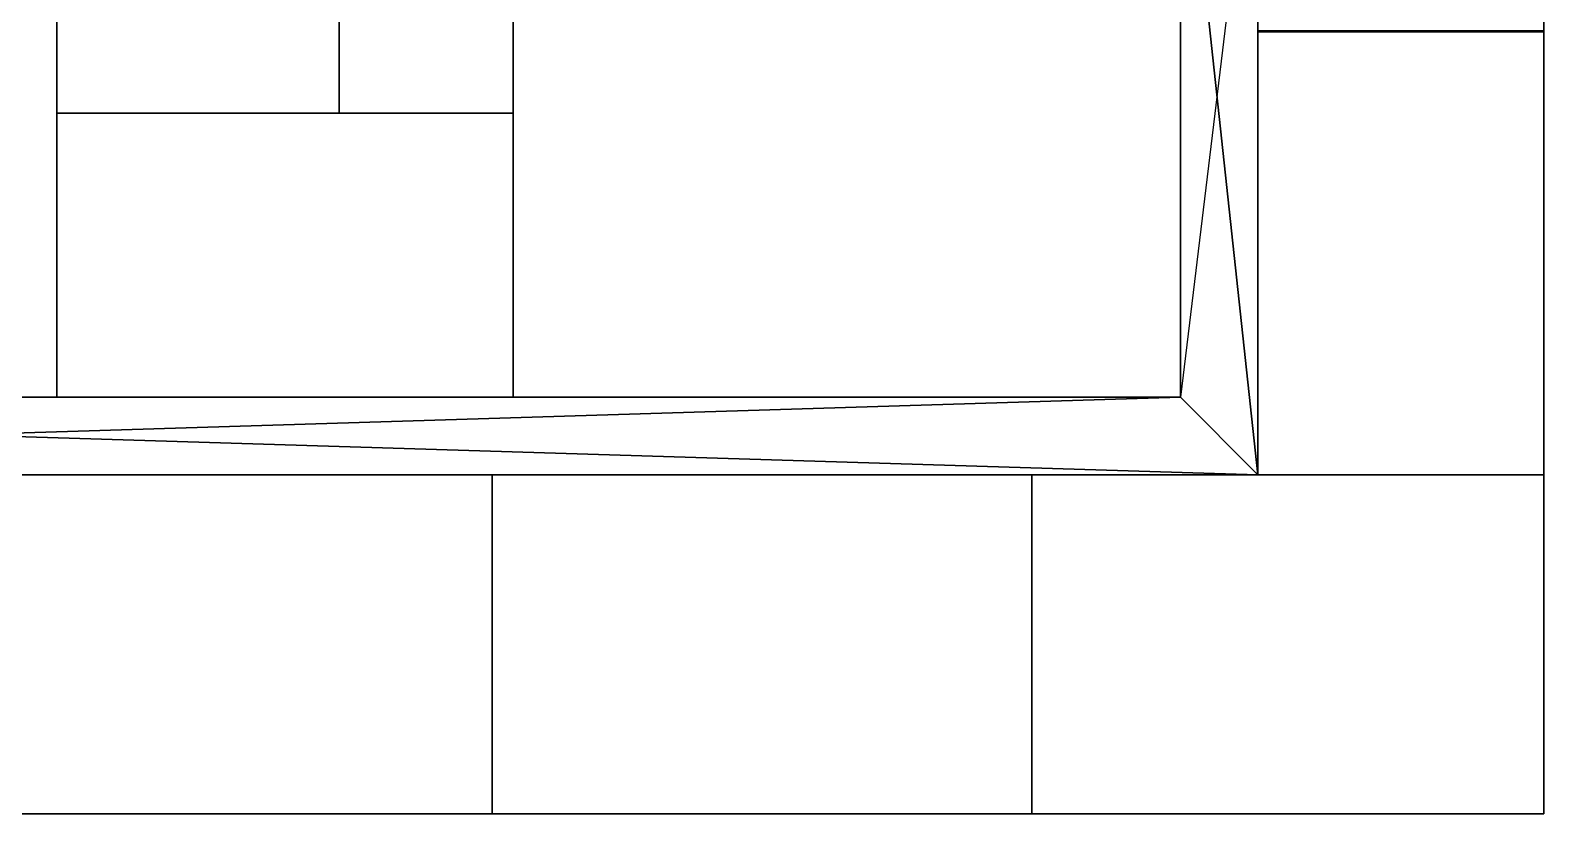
# Model space of a CAD drawing. Header units: metres. Extents: x -14 to 49.9, y -1.1 to 33.3.
# Drawn here: x 26.06 to 49.91, y 0 to 12.34 of the extents above; entities that cross this region are included whole.
import ezdxf

# ---------------------------------------------------------------- set-up
doc = ezdxf.new("R2010")
doc.units = ezdxf.units.M

msp = doc.modelspace()

# ---------------------------------------------------------------- linework, layer by layer
at = {"layer": 'ACTIVESTORAGE_BOT_2_ZN', "color": 43}
for points in [[(30.92926, 11.04106, 2.7432), (30.92926, 11.04106), (26.4795, 11.04106), (26.4795, 11.04106, 2.7432)], [(26.4795, 11.04106, 2.7432), (26.4795, 11.04106), (26.4795, 6.56114), (26.4795, 6.56114, 2.7432)], [(33.67246, 11.04106, 2.7432), (33.67246, 11.04106), (30.92926, 11.04106), (30.92926, 11.04106, 2.7432)], [(33.67246, 6.56114, 2.7432), (33.67246, 6.56114), (33.67246, 11.04106), (33.67246, 11.04106, 2.7432)], [(26.4795, 6.56114, 2.7432), (26.4795, 6.56114), (33.67246, 6.56114), (33.67246, 6.56114, 2.7432)]]:
    msp.add_3dface(points, dxfattribs=at)
at = {"layer": 'ACTIVESTORAGE_BOT_2_ZN', "color": 8}
msp.add_3dface([(33.67246, 11.04106), (33.67246, 6.56114), (26.4795, 6.56114), (26.4795, 11.04106)], dxfattribs=at)
at = {"layer": 'ACTIVESTORAGE_BOT_2_ZN', "color": 15}
msp.add_3dface([(26.4795, 11.04106, 2.7432), (26.4795, 6.56114, 2.7432), (33.67246, 6.56114, 2.7432), (33.67246, 11.04106, 2.7432)], dxfattribs=at)
at = {"layer": 'ACTIVESTORAGE_MID_2_ZN', "color": 43}
for points in [[(30.92926, 11.04106, 6.7056), (30.92926, 11.04106, 3.9624), (26.4795, 11.04106, 3.9624), (26.4795, 11.04106, 6.7056)], [(26.4795, 11.04106, 6.7056), (26.4795, 11.04106, 3.9624), (26.4795, 6.56114, 3.9624), (26.4795, 6.56114, 6.7056)], [(33.67246, 11.04106, 6.7056), (33.67246, 11.04106, 3.9624), (30.92926, 11.04106, 3.9624), (30.92926, 11.04106, 6.7056)], [(33.67246, 6.56114, 6.7056), (33.67246, 6.56114, 3.9624), (33.67246, 11.04106, 3.9624), (33.67246, 11.04106, 6.7056)], [(26.4795, 6.56114, 6.7056), (26.4795, 6.56114, 3.9624), (33.67246, 6.56114, 3.9624), (33.67246, 6.56114, 6.7056)]]:
    msp.add_3dface(points, dxfattribs=at)
at = {"layer": 'ACTIVESTORAGE_MID_2_ZN', "color": 8}
msp.add_3dface([(33.67246, 11.04106, 3.9624), (33.67246, 6.56114, 3.9624), (26.4795, 6.56114, 3.9624), (26.4795, 11.04106, 3.9624)], dxfattribs=at)
at = {"layer": 'ACTIVESTORAGE_MID_2_ZN', "color": 15}
msp.add_3dface([(26.4795, 11.04106, 6.7056), (26.4795, 6.56114, 6.7056), (33.67246, 6.56114, 6.7056), (33.67246, 11.04106, 6.7056)], dxfattribs=at)
at = {"layer": 'ACTIVESTORAGE_TOP_2_ZN', "color": 43}
for points in [[(30.92926, 11.04106, 10.668), (30.92926, 11.04106, 7.9248), (26.4795, 11.04106, 7.9248), (26.4795, 11.04106, 10.668)], [(26.4795, 11.04106, 10.668), (26.4795, 11.04106, 7.9248), (26.4795, 6.56114, 7.9248), (26.4795, 6.56114, 10.668)], [(33.67246, 11.04106, 10.668), (33.67246, 11.04106, 7.9248), (30.92926, 11.04106, 7.9248), (30.92926, 11.04106, 10.668)], [(33.67246, 6.56114, 10.668), (33.67246, 6.56114, 7.9248), (33.67246, 11.04106, 7.9248), (33.67246, 11.04106, 10.668)], [(26.4795, 6.56114, 10.668), (26.4795, 6.56114, 7.9248), (33.67246, 6.56114, 7.9248), (33.67246, 6.56114, 10.668)]]:
    msp.add_3dface(points, dxfattribs=at)
at = {"layer": 'ACTIVESTORAGE_TOP_2_ZN', "color": 8}
msp.add_3dface([(33.67246, 11.04106, 7.9248), (33.67246, 6.56114, 7.9248), (26.4795, 6.56114, 7.9248), (26.4795, 11.04106, 7.9248)], dxfattribs=at)
at = {"layer": 'ACTIVESTORAGE_TOP_2_ZN', "color": 15}
msp.add_3dface([(26.4795, 11.04106, 10.668), (26.4795, 6.56114, 10.668), (33.67246, 6.56114, 10.668), (33.67246, 11.04106, 10.668)], dxfattribs=at)
at = {"layer": 'CONFROOM_BOT_2_ZN', "color": 43}
for points in [[(45.40726, 5.34194, 2.7432), (45.40726, 5.34194), (41.84174, 5.34194), (41.84174, 5.34194, 2.7432)], [(41.84174, 5.34194, 2.7432), (41.84174, 5.34194), (41.84174, 0), (41.84174, 0, 2.7432)], [(49.911, 5.34194, 2.7432), (49.911, 5.34194), (45.40726, 5.34194), (45.40726, 5.34194, 2.7432)], [(49.911, 0, 2.7432), (49.911, 0), (49.911, 5.34194), (49.911, 5.34194, 2.7432)], [(41.84174, 0, 2.7432), (41.84174, 0), (49.911, 0), (49.911, 0, 2.7432)]]:
    msp.add_3dface(points, dxfattribs=at)
at = {"layer": 'CONFROOM_BOT_2_ZN', "color": 8}
msp.add_3dface([(49.911, 5.34194), (49.911, 0), (41.84174, 0), (41.84174, 5.34194)], dxfattribs=at)
at = {"layer": 'CONFROOM_BOT_2_ZN', "color": 15}
msp.add_3dface([(41.84174, 5.34194, 2.7432), (41.84174, 0, 2.7432), (49.911, 0, 2.7432), (49.911, 5.34194, 2.7432)], dxfattribs=at)
at = {"layer": 'CONFROOM_BOT_2_ZN', "color": 143}
for points in [[(49.911, 0.0254, 2.34142), (49.911, 0.0254, 1.02076), (49.911, 5.31654, 1.02076), (49.911, 5.31654, 2.34142)], [(41.86714, 0, 2.33715), (41.86714, 0, 1.02076), (49.8856, 0, 1.02076), (49.8856, 0, 2.33715)]]:
    msp.add_3dface(points, dxfattribs=at)
at = {"layer": 'CONFROOM_MID_2_ZN', "color": 43}
for points in [[(45.40726, 5.34194, 6.7056), (45.40726, 5.34194, 3.9624), (41.84174, 5.34194, 3.9624), (41.84174, 5.34194, 6.7056)], [(41.84174, 5.34194, 6.7056), (41.84174, 5.34194, 3.9624), (41.84174, 0, 3.9624), (41.84174, 0, 6.7056)], [(49.911, 5.34194, 6.7056), (49.911, 5.34194, 3.9624), (45.40726, 5.34194, 3.9624), (45.40726, 5.34194, 6.7056)], [(49.911, 0, 6.7056), (49.911, 0, 3.9624), (49.911, 5.34194, 3.9624), (49.911, 5.34194, 6.7056)], [(41.84174, 0, 6.7056), (41.84174, 0, 3.9624), (49.911, 0, 3.9624), (49.911, 0, 6.7056)]]:
    msp.add_3dface(points, dxfattribs=at)
at = {"layer": 'CONFROOM_MID_2_ZN', "color": 8}
msp.add_3dface([(49.911, 5.34194, 3.9624), (49.911, 0, 3.9624), (41.84174, 0, 3.9624), (41.84174, 5.34194, 3.9624)], dxfattribs=at)
at = {"layer": 'CONFROOM_MID_2_ZN', "color": 15}
msp.add_3dface([(41.84174, 5.34194, 6.7056), (41.84174, 0, 6.7056), (49.911, 0, 6.7056), (49.911, 5.34194, 6.7056)], dxfattribs=at)
at = {"layer": 'CONFROOM_MID_2_ZN', "color": 143}
for points in [[(49.911, 0.0254, 6.30382), (49.911, 0.0254, 4.98316), (49.911, 5.31654, 4.98316), (49.911, 5.31654, 6.30382)], [(41.86714, 0, 6.29955), (41.86714, 0, 4.98316), (49.8856, 0, 4.98316), (49.8856, 0, 6.29955)]]:
    msp.add_3dface(points, dxfattribs=at)
at = {"layer": 'CONFROOM_TOP_2_ZN', "color": 43}
for points in [[(45.40726, 5.34194, 10.668), (45.40726, 5.34194, 7.9248), (41.84174, 5.34194, 7.9248), (41.84174, 5.34194, 10.668)], [(41.84174, 5.34194, 10.668), (41.84174, 5.34194, 7.9248), (41.84174, 0, 7.9248), (41.84174, 0, 10.668)], [(49.911, 5.34194, 10.668), (49.911, 5.34194, 7.9248), (45.40726, 5.34194, 7.9248), (45.40726, 5.34194, 10.668)], [(49.911, 0, 10.668), (49.911, 0, 7.9248), (49.911, 5.34194, 7.9248), (49.911, 5.34194, 10.668)], [(41.84174, 0, 10.668), (41.84174, 0, 7.9248), (49.911, 0, 7.9248), (49.911, 0, 10.668)]]:
    msp.add_3dface(points, dxfattribs=at)
at = {"layer": 'CONFROOM_TOP_2_ZN', "color": 8}
msp.add_3dface([(49.911, 5.34194, 7.9248), (49.911, 0, 7.9248), (41.84174, 0, 7.9248), (41.84174, 5.34194, 7.9248)], dxfattribs=at)
at = {"layer": 'CONFROOM_TOP_2_ZN', "color": 15}
msp.add_3dface([(41.84174, 5.34194, 10.668), (41.84174, 0, 10.668), (49.911, 0, 10.668), (49.911, 5.34194, 10.668)], dxfattribs=at)
at = {"layer": 'CONFROOM_TOP_2_ZN', "color": 143}
for points in [[(49.911, 0.0254, 10.26622), (49.911, 0.0254, 8.94556), (49.911, 5.31654, 8.94556), (49.911, 5.31654, 10.26622)], [(41.86714, 0, 10.26195), (41.86714, 0, 8.94556), (49.8856, 0, 8.94556), (49.8856, 0, 10.26195)]]:
    msp.add_3dface(points, dxfattribs=at)
at = {"layer": 'CORRIDOR_BOT_1_ZN', "color": 43}
for points in [[(44.18806, 16.63779, 2.7432), (44.18806, 16.63779), (44.18806, 6.56114), (44.18806, 6.56114, 2.7432)], [(45.40726, 12.33779, 2.7432), (45.40726, 12.33779), (45.40726, 16.63779), (45.40726, 16.63779, 2.7432)], [(45.40726, 5.34194, 2.7432), (45.40726, 5.34194), (45.40726, 12.33779), (45.40726, 12.33779, 2.7432)], [(26.4795, 6.56114, 2.7432), (26.4795, 6.56114), (23.4315, 6.56114), (23.4315, 6.56114, 2.7432)], [(33.67246, 6.56114, 2.7432), (33.67246, 6.56114), (26.4795, 6.56114), (26.4795, 6.56114, 2.7432)], [(44.18806, 6.56114, 2.7432), (44.18806, 6.56114), (33.67246, 6.56114), (33.67246, 6.56114, 2.7432)], [(16.5735, 5.34194, 2.7432), (16.5735, 5.34194), (33.3375, 5.34194), (33.3375, 5.34194, 2.7432)], [(33.3375, 5.34194, 2.7432), (33.3375, 5.34194), (41.84174, 5.34194), (41.84174, 5.34194, 2.7432)], [(41.84174, 5.34194, 2.7432), (41.84174, 5.34194), (45.40726, 5.34194), (45.40726, 5.34194, 2.7432)]]:
    msp.add_3dface(points, dxfattribs=at)
at = {"layer": 'CORRIDOR_BOT_1_ZN', "color": 8}
for points in [[(44.18806, 6.56114), (44.18806, 16.63779), (45.40726, 16.63779)], [(4.50374, 5.34194), (5.72294, 6.56114), (44.18806, 6.56114)]]:
    msp.add_3dface(points, dxfattribs=at)
at = {"layer": 'CORRIDOR_BOT_1_ZN', "color": 15}
for points in [[(45.40726, 5.34194, 2.7432), (45.40726, 16.63779, 2.7432), (44.18806, 16.63779, 2.7432)], [(45.40726, 5.34194, 2.7432), (44.18806, 16.63779, 2.7432), (44.18806, 6.56114, 2.7432)], [(4.50374, 5.34194, 2.7432), (45.40726, 5.34194, 2.7432), (44.18806, 6.56114, 2.7432)], [(4.50374, 5.34194, 2.7432), (44.18806, 6.56114, 2.7432), (5.72294, 6.56114, 2.7432)]]:
    msp.add_3dface(points, dxfattribs=at)
at = {"layer": 'CORRIDOR_MID_1_ZN', "color": 43}
for points in [[(44.18806, 16.63779, 6.7056), (44.18806, 16.63779, 3.9624), (44.18806, 6.56114, 3.9624), (44.18806, 6.56114, 6.7056)], [(45.40726, 12.31779, 6.7056), (45.40726, 12.31779, 3.9624), (45.40726, 16.63779, 3.9624), (45.40726, 16.63779, 6.7056)], [(45.40726, 5.34194, 6.7056), (45.40726, 5.34194, 3.9624), (45.40726, 12.31779, 3.9624), (45.40726, 12.31779, 6.7056)], [(26.4795, 6.56114, 6.7056), (26.4795, 6.56114, 3.9624), (23.4315, 6.56114, 3.9624), (23.4315, 6.56114, 6.7056)], [(33.67246, 6.56114, 6.7056), (33.67246, 6.56114, 3.9624), (26.4795, 6.56114, 3.9624), (26.4795, 6.56114, 6.7056)], [(44.18806, 6.56114, 6.7056), (44.18806, 6.56114, 3.9624), (33.67246, 6.56114, 3.9624), (33.67246, 6.56114, 6.7056)], [(16.5735, 5.34194, 6.7056), (16.5735, 5.34194, 3.9624), (33.3375, 5.34194, 3.9624), (33.3375, 5.34194, 6.7056)], [(33.3375, 5.34194, 6.7056), (33.3375, 5.34194, 3.9624), (41.84174, 5.34194, 3.9624), (41.84174, 5.34194, 6.7056)], [(41.84174, 5.34194, 6.7056), (41.84174, 5.34194, 3.9624), (45.40726, 5.34194, 3.9624), (45.40726, 5.34194, 6.7056)]]:
    msp.add_3dface(points, dxfattribs=at)
at = {"layer": 'CORRIDOR_MID_1_ZN', "color": 8}
for points in [[(44.18806, 6.56114, 3.9624), (44.18806, 16.63779, 3.9624), (45.40726, 16.63779, 3.9624)], [(4.50374, 5.34194, 3.9624), (5.72294, 6.56114, 3.9624), (44.18806, 6.56114, 3.9624)]]:
    msp.add_3dface(points, dxfattribs=at)
at = {"layer": 'CORRIDOR_MID_1_ZN', "color": 15}
for points in [[(45.40726, 5.34194, 6.7056), (45.40726, 16.63779, 6.7056), (44.18806, 16.63779, 6.7056)], [(45.40726, 5.34194, 6.7056), (44.18806, 16.63779, 6.7056), (44.18806, 6.56114, 6.7056)], [(4.50374, 5.34194, 6.7056), (45.40726, 5.34194, 6.7056), (44.18806, 6.56114, 6.7056)], [(4.50374, 5.34194, 6.7056), (44.18806, 6.56114, 6.7056), (5.72294, 6.56114, 6.7056)]]:
    msp.add_3dface(points, dxfattribs=at)
at = {"layer": 'CORRIDOR_TOP_1_ZN', "color": 43}
for points in [[(44.18806, 16.63779, 10.668), (44.18806, 16.63779, 7.9248), (44.18806, 6.56114, 7.9248), (44.18806, 6.56114, 10.668)], [(45.40726, 12.31779, 10.668), (45.40726, 12.31779, 7.9248), (45.40726, 16.63779, 7.9248), (45.40726, 16.63779, 10.668)], [(45.40726, 5.34194, 10.668), (45.40726, 5.34194, 7.9248), (45.40726, 12.31779, 7.9248), (45.40726, 12.31779, 10.668)], [(26.4795, 6.56114, 10.668), (26.4795, 6.56114, 7.9248), (23.4315, 6.56114, 7.9248), (23.4315, 6.56114, 10.668)], [(33.67246, 6.56114, 10.668), (33.67246, 6.56114, 7.9248), (26.4795, 6.56114, 7.9248), (26.4795, 6.56114, 10.668)], [(44.18806, 6.56114, 10.668), (44.18806, 6.56114, 7.9248), (33.67246, 6.56114, 7.9248), (33.67246, 6.56114, 10.668)], [(16.5735, 5.34194, 10.668), (16.5735, 5.34194, 7.9248), (33.3375, 5.34194, 7.9248), (33.3375, 5.34194, 10.668)], [(33.3375, 5.34194, 10.668), (33.3375, 5.34194, 7.9248), (41.84174, 5.34194, 7.9248), (41.84174, 5.34194, 10.668)], [(41.84174, 5.34194, 10.668), (41.84174, 5.34194, 7.9248), (45.40726, 5.34194, 7.9248), (45.40726, 5.34194, 10.668)]]:
    msp.add_3dface(points, dxfattribs=at)
at = {"layer": 'CORRIDOR_TOP_1_ZN', "color": 8}
for points in [[(44.18806, 6.56114, 7.9248), (44.18806, 16.63779, 7.9248), (45.40726, 16.63779, 7.9248)], [(4.50374, 5.34194, 7.9248), (5.72294, 6.56114, 7.9248), (44.18806, 6.56114, 7.9248)]]:
    msp.add_3dface(points, dxfattribs=at)
at = {"layer": 'CORRIDOR_TOP_1_ZN', "color": 15}
for points in [[(45.40726, 5.34194, 10.668), (45.40726, 16.63779, 10.668), (44.18806, 16.63779, 10.668)], [(45.40726, 5.34194, 10.668), (44.18806, 16.63779, 10.668), (44.18806, 6.56114, 10.668)], [(4.50374, 5.34194, 10.668), (45.40726, 5.34194, 10.668), (44.18806, 6.56114, 10.668)], [(4.50374, 5.34194, 10.668), (44.18806, 6.56114, 10.668), (5.72294, 6.56114, 10.668)]]:
    msp.add_3dface(points, dxfattribs=at)
at = {"layer": 'ENCLOSEDOFFICE_BOT_10_ZN', "color": 43}
for points in [[(49.911, 12.334, 2.7432), (49.911, 12.334), (45.40726, 12.334), (45.40726, 12.334, 2.7432)], [(45.40726, 12.334, 2.7432), (45.40726, 12.334), (45.40726, 5.34194), (45.40726, 5.34194, 2.7432)], [(49.911, 5.34194, 2.7432), (49.911, 5.34194), (49.911, 12.334), (49.911, 12.334, 2.7432)], [(45.40726, 5.34194, 2.7432), (45.40726, 5.34194), (49.911, 5.34194), (49.911, 5.34194, 2.7432)]]:
    msp.add_3dface(points, dxfattribs=at)
at = {"layer": 'ENCLOSEDOFFICE_BOT_10_ZN', "color": 8}
msp.add_3dface([(49.911, 12.334), (49.911, 5.34194), (45.40726, 5.34194), (45.40726, 12.334)], dxfattribs=at)
at = {"layer": 'ENCLOSEDOFFICE_BOT_10_ZN', "color": 15}
msp.add_3dface([(45.40726, 12.334, 2.7432), (45.40726, 5.34194, 2.7432), (49.911, 5.34194, 2.7432), (49.911, 12.334, 2.7432)], dxfattribs=at)
at = {"layer": 'ENCLOSEDOFFICE_BOT_10_ZN', "color": 143}
msp.add_3dface([(49.911, 5.36734, 2.33125), (49.911, 5.36734, 1.02076), (49.911, 12.304, 1.02076), (49.911, 12.304, 2.33125)], dxfattribs=at)
at = {"layer": 'ENCLOSEDOFFICE_BOT_4_ZN', "color": 43}
for points in [[(41.84174, 5.34194, 2.7432), (41.84174, 5.34194), (33.3375, 5.34194), (33.3375, 5.34194, 2.7432)], [(33.3375, 5.34194, 2.7432), (33.3375, 5.34194), (33.3375, 0), (33.3375, 0, 2.7432)], [(41.84174, 0, 2.7432), (41.84174, 0), (41.84174, 5.34194), (41.84174, 5.34194, 2.7432)], [(33.3375, 0, 2.7432), (33.3375, 0), (41.84174, 0), (41.84174, 0, 2.7432)]]:
    msp.add_3dface(points, dxfattribs=at)
at = {"layer": 'ENCLOSEDOFFICE_BOT_4_ZN', "color": 8}
msp.add_3dface([(41.84174, 5.34194), (41.84174, 0), (33.3375, 0), (33.3375, 5.34194)], dxfattribs=at)
at = {"layer": 'ENCLOSEDOFFICE_BOT_4_ZN', "color": 15}
msp.add_3dface([(33.3375, 5.34194, 2.7432), (33.3375, 0, 2.7432), (41.84174, 0, 2.7432), (41.84174, 5.34194, 2.7432)], dxfattribs=at)
at = {"layer": 'ENCLOSEDOFFICE_BOT_4_ZN', "color": 143}
msp.add_3dface([(33.3629, 0, 2.33672), (33.3629, 0, 1.02076), (41.81634, 0, 1.02076), (41.81634, 0, 2.33672)], dxfattribs=at)
at = {"layer": 'ENCLOSEDOFFICE_BOT_9_ZN', "color": 8}
msp.add_3dface([(49.911, 19.314), (49.911, 12.334), (45.40726, 12.334), (45.40726, 19.314)], dxfattribs=at)
at = {"layer": 'ENCLOSEDOFFICE_BOT_9_ZN', "color": 15}
msp.add_3dface([(45.40726, 19.314, 2.7432), (45.40726, 12.334, 2.7432), (49.911, 12.334, 2.7432), (49.911, 19.314, 2.7432)], dxfattribs=at)
at = {"layer": 'ENCLOSEDOFFICE_BOT_9_ZN', "color": 43}
for points in [[(49.911, 12.334, 2.7432), (49.911, 12.334), (49.911, 19.314), (49.911, 19.314, 2.7432)], [(45.40726, 16.63779, 2.7432), (45.40726, 16.63779), (45.40726, 12.334), (45.40726, 12.334, 2.7432)], [(45.40726, 12.334, 2.7432), (45.40726, 12.334), (49.911, 12.334), (49.911, 12.334, 2.7432)]]:
    msp.add_3dface(points, dxfattribs=at)
at = {"layer": 'ENCLOSEDOFFICE_MID_8_ZN', "color": 8}
msp.add_3dface([(49.911, 19.30194, 3.9624), (49.911, 12.32194, 3.9624), (45.40726, 12.32194, 3.9624), (45.40726, 19.30194, 3.9624)], dxfattribs=at)
at = {"layer": 'ENCLOSEDOFFICE_MID_8_ZN', "color": 15}
msp.add_3dface([(45.40726, 19.30194, 6.7056), (45.40726, 12.32194, 6.7056), (49.911, 12.32194, 6.7056), (49.911, 19.30194, 6.7056)], dxfattribs=at)
at = {"layer": 'ENCLOSEDOFFICE_MID_8_ZN', "color": 43}
for points in [[(49.911, 12.32194, 6.7056), (49.911, 12.32194, 3.9624), (49.911, 19.30194, 3.9624), (49.911, 19.30194, 6.7056)], [(45.40726, 16.63779, 6.7056), (45.40726, 16.63779, 3.9624), (45.40726, 12.32194, 3.9624), (45.40726, 12.32194, 6.7056)], [(45.40726, 12.32194, 6.7056), (45.40726, 12.32194, 3.9624), (49.911, 12.32194, 3.9624), (49.911, 12.32194, 6.7056)]]:
    msp.add_3dface(points, dxfattribs=at)
at = {"layer": 'ENCLOSEDOFFICE_MID_9_ZN', "color": 43}
for points in [[(49.911, 12.32194, 6.7056), (49.911, 12.32194, 3.9624), (45.40726, 12.32194, 3.9624), (45.40726, 12.32194, 6.7056)], [(45.40726, 12.32194, 6.7056), (45.40726, 12.32194, 3.9624), (45.40726, 5.34194, 3.9624), (45.40726, 5.34194, 6.7056)], [(49.911, 5.34194, 6.7056), (49.911, 5.34194, 3.9624), (49.911, 12.32194, 3.9624), (49.911, 12.32194, 6.7056)], [(45.40726, 5.34194, 6.7056), (45.40726, 5.34194, 3.9624), (49.911, 5.34194, 3.9624), (49.911, 5.34194, 6.7056)]]:
    msp.add_3dface(points, dxfattribs=at)
at = {"layer": 'ENCLOSEDOFFICE_MID_9_ZN', "color": 8}
msp.add_3dface([(49.911, 12.32194, 3.9624), (49.911, 5.34194, 3.9624), (45.40726, 5.34194, 3.9624), (45.40726, 12.32194, 3.9624)], dxfattribs=at)
at = {"layer": 'ENCLOSEDOFFICE_MID_9_ZN', "color": 15}
msp.add_3dface([(45.40726, 12.32194, 6.7056), (45.40726, 5.34194, 6.7056), (49.911, 5.34194, 6.7056), (49.911, 12.32194, 6.7056)], dxfattribs=at)
at = {"layer": 'ENCLOSEDOFFICE_MID_9_ZN', "color": 143}
msp.add_3dface([(49.911, 5.36734, 6.29365), (49.911, 5.36734, 4.98316), (49.911, 12.29194, 4.98316), (49.911, 12.29194, 6.29365)], dxfattribs=at)
at = {"layer": 'ENCLOSEDOFFICE_TOP_8_ZN', "color": 8}
msp.add_3dface([(49.911, 19.30194, 7.9248), (49.911, 12.32194, 7.9248), (45.40726, 12.32194, 7.9248), (45.40726, 19.30194, 7.9248)], dxfattribs=at)
at = {"layer": 'ENCLOSEDOFFICE_TOP_8_ZN', "color": 15}
msp.add_3dface([(45.40726, 19.30194, 10.668), (45.40726, 12.32194, 10.668), (49.911, 12.32194, 10.668), (49.911, 19.30194, 10.668)], dxfattribs=at)
at = {"layer": 'ENCLOSEDOFFICE_TOP_8_ZN', "color": 43}
for points in [[(49.911, 12.32194, 10.668), (49.911, 12.32194, 7.9248), (49.911, 19.30194, 7.9248), (49.911, 19.30194, 10.668)], [(45.40726, 16.63779, 10.668), (45.40726, 16.63779, 7.9248), (45.40726, 12.32194, 7.9248), (45.40726, 12.32194, 10.668)], [(45.40726, 12.32194, 10.668), (45.40726, 12.32194, 7.9248), (49.911, 12.32194, 7.9248), (49.911, 12.32194, 10.668)]]:
    msp.add_3dface(points, dxfattribs=at)
at = {"layer": 'ENCLOSEDOFFICE_TOP_9_ZN', "color": 43}
for points in [[(49.911, 12.32194, 10.668), (49.911, 12.32194, 7.9248), (45.40726, 12.32194, 7.9248), (45.40726, 12.32194, 10.668)], [(45.40726, 12.32194, 10.668), (45.40726, 12.32194, 7.9248), (45.40726, 5.34194, 7.9248), (45.40726, 5.34194, 10.668)], [(49.911, 5.34194, 10.668), (49.911, 5.34194, 7.9248), (49.911, 12.32194, 7.9248), (49.911, 12.32194, 10.668)], [(45.40726, 5.34194, 10.668), (45.40726, 5.34194, 7.9248), (49.911, 5.34194, 7.9248), (49.911, 5.34194, 10.668)]]:
    msp.add_3dface(points, dxfattribs=at)
at = {"layer": 'ENCLOSEDOFFICE_TOP_9_ZN', "color": 8}
msp.add_3dface([(49.911, 12.32194, 7.9248), (49.911, 5.34194, 7.9248), (45.40726, 5.34194, 7.9248), (45.40726, 12.32194, 7.9248)], dxfattribs=at)
at = {"layer": 'ENCLOSEDOFFICE_TOP_9_ZN', "color": 15}
msp.add_3dface([(45.40726, 12.32194, 10.668), (45.40726, 5.34194, 10.668), (49.911, 5.34194, 10.668), (49.911, 12.32194, 10.668)], dxfattribs=at)
at = {"layer": 'ENCLOSEDOFFICE_TOP_9_ZN', "color": 143}
msp.add_3dface([(49.911, 5.36734, 10.25605), (49.911, 5.36734, 8.94556), (49.911, 12.29194, 8.94556), (49.911, 12.29194, 10.25605)], dxfattribs=at)
at = {"layer": 'FIRSTFLOOR_PLENUM_ZN', "color": 43}
for points in [[(49.911, 0, 3.9624), (49.911, 0, 2.7432), (49.911, 33.274, 2.7432), (49.911, 33.274, 3.9624)], [(0, 0, 3.9624), (0, 0, 2.7432), (49.911, 0, 2.7432), (49.911, 0, 3.9624)]]:
    msp.add_3dface(points, dxfattribs=at)
at = {"layer": 'FIRSTFLOOR_PLENUM_ZN', "color": 8}
for points in [[(26.4795, 26.71445, 2.7432), (26.4795, 6.56114, 2.7432), (23.4315, 6.56114, 2.7432), (23.4315, 26.71445, 2.7432)], [(44.18806, 26.71445, 2.7432), (44.18806, 6.56114, 2.7432), (33.67246, 6.56114, 2.7432), (33.67246, 26.71445, 2.7432)], [(30.92926, 22.23453, 2.7432), (30.92926, 11.04106, 2.7432), (26.4795, 11.04106, 2.7432), (26.4795, 22.23453, 2.7432)], [(33.67246, 22.23453, 2.7432), (33.67246, 11.04106, 2.7432), (30.92926, 11.04106, 2.7432), (30.92926, 22.23453, 2.7432)], [(49.911, 19.314, 2.7432), (49.911, 12.334, 2.7432), (45.40726, 12.334, 2.7432), (45.40726, 19.314, 2.7432)], [(44.18806, 6.56114, 2.7432), (44.18806, 16.63779, 2.7432), (45.40726, 16.63779, 2.7432)], [(49.911, 12.334, 2.7432), (49.911, 5.34194, 2.7432), (45.40726, 5.34194, 2.7432), (45.40726, 12.334, 2.7432)], [(33.67246, 11.04106, 2.7432), (33.67246, 6.56114, 2.7432), (26.4795, 6.56114, 2.7432), (26.4795, 11.04106, 2.7432)], [(4.50374, 5.34194, 2.7432), (5.72294, 6.56114, 2.7432), (44.18806, 6.56114, 2.7432)], [(33.3375, 5.34194, 2.7432), (33.3375, 0, 2.7432), (16.5735, 0, 2.7432), (16.5735, 5.34194, 2.7432)], [(41.84174, 5.34194, 2.7432), (41.84174, 0, 2.7432), (33.3375, 0, 2.7432), (33.3375, 5.34194, 2.7432)], [(49.911, 5.34194, 2.7432), (49.911, 0, 2.7432), (41.84174, 0, 2.7432), (41.84174, 5.34194, 2.7432)]]:
    msp.add_3dface(points, dxfattribs=at)
at = {"layer": 'FIRSTFLOOR_PLENUM_ZN', "color": 15}
for points in [[(23.4315, 26.71445, 3.9624), (23.4315, 6.56114, 3.9624), (26.4795, 6.56114, 3.9624), (26.4795, 26.71445, 3.9624)], [(33.67246, 26.71445, 3.9624), (33.67246, 6.56114, 3.9624), (44.18806, 6.56114, 3.9624), (44.18806, 26.71445, 3.9624)], [(26.4795, 22.23453, 3.9624), (26.4795, 11.04106, 3.9624), (30.92926, 11.04106, 3.9624), (30.92926, 22.23453, 3.9624)], [(30.92926, 22.23453, 3.9624), (30.92926, 11.04106, 3.9624), (33.67246, 11.04106, 3.9624), (33.67246, 22.23453, 3.9624)], [(45.40726, 19.30194, 3.9624), (45.40726, 12.32194, 3.9624), (49.911, 12.32194, 3.9624), (49.911, 19.30194, 3.9624)], [(45.40726, 5.34194, 3.9624), (45.40726, 16.63779, 3.9624), (44.18806, 16.63779, 3.9624)], [(45.40726, 5.34194, 3.9624), (44.18806, 16.63779, 3.9624), (44.18806, 6.56114, 3.9624)], [(45.40726, 12.32194, 3.9624), (45.40726, 5.34194, 3.9624), (49.911, 5.34194, 3.9624), (49.911, 12.32194, 3.9624)], [(26.4795, 11.04106, 3.9624), (26.4795, 6.56114, 3.9624), (33.67246, 6.56114, 3.9624), (33.67246, 11.04106, 3.9624)], [(5.72294, 6.56114, 3.9624), (4.50374, 5.34194, 3.9624), (45.40726, 5.34194, 3.9624)], [(44.18806, 6.56114, 3.9624), (5.72294, 6.56114, 3.9624), (45.40726, 5.34194, 3.9624)], [(8.06926, 5.34194, 3.9624), (8.06926, 0, 3.9624), (41.84174, 0, 3.9624), (41.84174, 5.34194, 3.9624)], [(41.84174, 5.34194, 3.9624), (41.84174, 0, 3.9624), (49.911, 0, 3.9624), (49.911, 5.34194, 3.9624)]]:
    msp.add_3dface(points, dxfattribs=at)
at = {"layer": 'LOBBY_BOT_ZN', "color": 8}
msp.add_3dface([(26.4795, 26.71445), (26.4795, 6.56114), (23.4315, 6.56114), (23.4315, 26.71445)], dxfattribs=at)
at = {"layer": 'LOBBY_BOT_ZN', "color": 15}
msp.add_3dface([(23.4315, 26.71445, 2.7432), (23.4315, 6.56114, 2.7432), (26.4795, 6.56114, 2.7432), (26.4795, 26.71445, 2.7432)], dxfattribs=at)
at = {"layer": 'LOBBY_BOT_ZN', "color": 43}
for points in [[(26.4795, 11.04106, 2.7432), (26.4795, 11.04106), (26.4795, 22.23453), (26.4795, 22.23453, 2.7432)], [(26.4795, 6.56114, 2.7432), (26.4795, 6.56114), (26.4795, 11.04106), (26.4795, 11.04106, 2.7432)], [(23.4315, 6.56114, 2.7432), (23.4315, 6.56114), (26.4795, 6.56114), (26.4795, 6.56114, 2.7432)]]:
    msp.add_3dface(points, dxfattribs=at)
at = {"layer": 'LOBBY_MID_ZN', "color": 8}
msp.add_3dface([(26.4795, 26.71445, 3.9624), (26.4795, 6.56114, 3.9624), (23.4315, 6.56114, 3.9624), (23.4315, 26.71445, 3.9624)], dxfattribs=at)
at = {"layer": 'LOBBY_MID_ZN', "color": 15}
msp.add_3dface([(23.4315, 26.71445, 6.7056), (23.4315, 6.56114, 6.7056), (26.4795, 6.56114, 6.7056), (26.4795, 26.71445, 6.7056)], dxfattribs=at)
at = {"layer": 'LOBBY_MID_ZN', "color": 43}
for points in [[(26.4795, 11.04106, 6.7056), (26.4795, 11.04106, 3.9624), (26.4795, 22.23453, 3.9624), (26.4795, 22.23453, 6.7056)], [(26.4795, 6.56114, 6.7056), (26.4795, 6.56114, 3.9624), (26.4795, 11.04106, 3.9624), (26.4795, 11.04106, 6.7056)], [(23.4315, 6.56114, 6.7056), (23.4315, 6.56114, 3.9624), (26.4795, 6.56114, 3.9624), (26.4795, 6.56114, 6.7056)]]:
    msp.add_3dface(points, dxfattribs=at)
at = {"layer": 'LOBBY_TOP_ZN', "color": 8}
msp.add_3dface([(26.4795, 26.71445, 7.9248), (26.4795, 6.56114, 7.9248), (23.4315, 6.56114, 7.9248), (23.4315, 26.71445, 7.9248)], dxfattribs=at)
at = {"layer": 'LOBBY_TOP_ZN', "color": 15}
msp.add_3dface([(23.4315, 26.71445, 10.668), (23.4315, 6.56114, 10.668), (26.4795, 6.56114, 10.668), (26.4795, 26.71445, 10.668)], dxfattribs=at)
at = {"layer": 'LOBBY_TOP_ZN', "color": 43}
for points in [[(26.4795, 11.04106, 10.668), (26.4795, 11.04106, 7.9248), (26.4795, 22.23453, 7.9248), (26.4795, 22.23453, 10.668)], [(26.4795, 6.56114, 10.668), (26.4795, 6.56114, 7.9248), (26.4795, 11.04106, 7.9248), (26.4795, 11.04106, 10.668)], [(23.4315, 6.56114, 10.668), (23.4315, 6.56114, 7.9248), (26.4795, 6.56114, 7.9248), (26.4795, 6.56114, 10.668)]]:
    msp.add_3dface(points, dxfattribs=at)
at = {"layer": 'LOUNGE_BOT_ZN', "color": 43}
for points in [[(33.3375, 5.34194, 2.7432), (33.3375, 5.34194), (16.5735, 5.34194), (16.5735, 5.34194, 2.7432)], [(33.3375, 0, 2.7432), (33.3375, 0), (33.3375, 5.34194), (33.3375, 5.34194, 2.7432)], [(16.5735, 0, 2.7432), (16.5735, 0), (33.3375, 0), (33.3375, 0, 2.7432)]]:
    msp.add_3dface(points, dxfattribs=at)
at = {"layer": 'LOUNGE_BOT_ZN', "color": 8}
msp.add_3dface([(33.3375, 5.34194), (33.3375, 0), (16.5735, 0), (16.5735, 5.34194)], dxfattribs=at)
at = {"layer": 'LOUNGE_BOT_ZN', "color": 15}
msp.add_3dface([(16.5735, 5.34194, 2.7432), (16.5735, 0, 2.7432), (33.3375, 0, 2.7432), (33.3375, 5.34194, 2.7432)], dxfattribs=at)
at = {"layer": 'LOUNGE_BOT_ZN', "color": 143}
msp.add_3dface([(16.5989, 0, 2.33284), (16.5989, 0, 1.02076), (33.3121, 0, 1.02076), (33.3121, 0, 2.33284)], dxfattribs=at)
at = {"layer": 'MECHANICAL_BOT_ZN', "color": 43}
for points in [[(26.4795, 22.23453, 2.7432), (26.4795, 22.23453), (26.4795, 11.04106), (26.4795, 11.04106, 2.7432)], [(30.92926, 11.04106, 2.7432), (30.92926, 11.04106), (30.92926, 22.23453), (30.92926, 22.23453, 2.7432)], [(26.4795, 11.04106, 2.7432), (26.4795, 11.04106), (30.92926, 11.04106), (30.92926, 11.04106, 2.7432)]]:
    msp.add_3dface(points, dxfattribs=at)
at = {"layer": 'MECHANICAL_BOT_ZN', "color": 8}
msp.add_3dface([(30.92926, 22.23453), (30.92926, 11.04106), (26.4795, 11.04106), (26.4795, 22.23453)], dxfattribs=at)
at = {"layer": 'MECHANICAL_BOT_ZN', "color": 15}
msp.add_3dface([(26.4795, 22.23453, 2.7432), (26.4795, 11.04106, 2.7432), (30.92926, 11.04106, 2.7432), (30.92926, 22.23453, 2.7432)], dxfattribs=at)
at = {"layer": 'MECHANICAL_MID_ZN', "color": 43}
for points in [[(26.4795, 22.23453, 6.7056), (26.4795, 22.23453, 3.9624), (26.4795, 11.04106, 3.9624), (26.4795, 11.04106, 6.7056)], [(30.92926, 11.04106, 6.7056), (30.92926, 11.04106, 3.9624), (30.92926, 22.23453, 3.9624), (30.92926, 22.23453, 6.7056)], [(26.4795, 11.04106, 6.7056), (26.4795, 11.04106, 3.9624), (30.92926, 11.04106, 3.9624), (30.92926, 11.04106, 6.7056)]]:
    msp.add_3dface(points, dxfattribs=at)
at = {"layer": 'MECHANICAL_MID_ZN', "color": 8}
msp.add_3dface([(30.92926, 22.23453, 3.9624), (30.92926, 11.04106, 3.9624), (26.4795, 11.04106, 3.9624), (26.4795, 22.23453, 3.9624)], dxfattribs=at)
at = {"layer": 'MECHANICAL_MID_ZN', "color": 15}
msp.add_3dface([(26.4795, 22.23453, 6.7056), (26.4795, 11.04106, 6.7056), (30.92926, 11.04106, 6.7056), (30.92926, 22.23453, 6.7056)], dxfattribs=at)
at = {"layer": 'MECHANICAL_TOP_ZN', "color": 43}
for points in [[(26.4795, 22.23453, 10.668), (26.4795, 22.23453, 7.9248), (26.4795, 11.04106, 7.9248), (26.4795, 11.04106, 10.668)], [(30.92926, 11.04106, 10.668), (30.92926, 11.04106, 7.9248), (30.92926, 22.23453, 7.9248), (30.92926, 22.23453, 10.668)], [(26.4795, 11.04106, 10.668), (26.4795, 11.04106, 7.9248), (30.92926, 11.04106, 7.9248), (30.92926, 11.04106, 10.668)]]:
    msp.add_3dface(points, dxfattribs=at)
at = {"layer": 'MECHANICAL_TOP_ZN', "color": 8}
msp.add_3dface([(30.92926, 22.23453, 7.9248), (30.92926, 11.04106, 7.9248), (26.4795, 11.04106, 7.9248), (26.4795, 22.23453, 7.9248)], dxfattribs=at)
at = {"layer": 'MECHANICAL_TOP_ZN', "color": 15}
msp.add_3dface([(26.4795, 22.23453, 10.668), (26.4795, 11.04106, 10.668), (30.92926, 11.04106, 10.668), (30.92926, 22.23453, 10.668)], dxfattribs=at)
at = {"layer": 'MIDFLOOR_PLENUM_ZN', "color": 43}
for points in [[(49.911, 0, 7.9248), (49.911, 0, 6.7056), (49.911, 33.274, 6.7056), (49.911, 33.274, 7.9248)], [(0, 0, 7.9248), (0, 0, 6.7056), (49.911, 0, 6.7056), (49.911, 0, 7.9248)]]:
    msp.add_3dface(points, dxfattribs=at)
at = {"layer": 'MIDFLOOR_PLENUM_ZN', "color": 8}
for points in [[(26.4795, 26.71445, 6.7056), (26.4795, 6.56114, 6.7056), (23.4315, 6.56114, 6.7056), (23.4315, 26.71445, 6.7056)], [(44.18806, 26.71445, 6.7056), (44.18806, 6.56114, 6.7056), (33.67246, 6.56114, 6.7056), (33.67246, 26.71445, 6.7056)], [(30.92926, 22.23453, 6.7056), (30.92926, 11.04106, 6.7056), (26.4795, 11.04106, 6.7056), (26.4795, 22.23453, 6.7056)], [(33.67246, 22.23453, 6.7056), (33.67246, 11.04106, 6.7056), (30.92926, 11.04106, 6.7056), (30.92926, 22.23453, 6.7056)], [(49.911, 19.30194, 6.7056), (49.911, 12.32194, 6.7056), (45.40726, 12.32194, 6.7056), (45.40726, 19.30194, 6.7056)], [(44.18806, 6.56114, 6.7056), (44.18806, 16.63779, 6.7056), (45.40726, 16.63779, 6.7056)], [(49.911, 12.32194, 6.7056), (49.911, 5.34194, 6.7056), (45.40726, 5.34194, 6.7056), (45.40726, 12.32194, 6.7056)], [(33.67246, 11.04106, 6.7056), (33.67246, 6.56114, 6.7056), (26.4795, 6.56114, 6.7056), (26.4795, 11.04106, 6.7056)], [(4.50374, 5.34194, 6.7056), (5.72294, 6.56114, 6.7056), (44.18806, 6.56114, 6.7056)], [(41.84174, 5.34194, 6.7056), (41.84174, 0, 6.7056), (8.06926, 0, 6.7056), (8.06926, 5.34194, 6.7056)], [(49.911, 5.34194, 6.7056), (49.911, 0, 6.7056), (41.84174, 0, 6.7056), (41.84174, 5.34194, 6.7056)]]:
    msp.add_3dface(points, dxfattribs=at)
at = {"layer": 'MIDFLOOR_PLENUM_ZN', "color": 15}
for points in [[(23.4315, 26.71445, 7.9248), (23.4315, 6.56114, 7.9248), (26.4795, 6.56114, 7.9248), (26.4795, 26.71445, 7.9248)], [(33.67246, 26.71445, 7.9248), (33.67246, 6.56114, 7.9248), (44.18806, 6.56114, 7.9248), (44.18806, 26.71445, 7.9248)], [(26.4795, 22.23453, 7.9248), (26.4795, 11.04106, 7.9248), (30.92926, 11.04106, 7.9248), (30.92926, 22.23453, 7.9248)], [(30.92926, 22.23453, 7.9248), (30.92926, 11.04106, 7.9248), (33.67246, 11.04106, 7.9248), (33.67246, 22.23453, 7.9248)], [(45.40726, 19.30194, 7.9248), (45.40726, 12.32194, 7.9248), (49.911, 12.32194, 7.9248), (49.911, 19.30194, 7.9248)], [(45.40726, 5.34194, 7.9248), (45.40726, 16.63779, 7.9248), (44.18806, 16.63779, 7.9248)], [(45.40726, 5.34194, 7.9248), (44.18806, 16.63779, 7.9248), (44.18806, 6.56114, 7.9248)], [(45.40726, 12.32194, 7.9248), (45.40726, 5.34194, 7.9248), (49.911, 5.34194, 7.9248), (49.911, 12.32194, 7.9248)], [(26.4795, 11.04106, 7.9248), (26.4795, 6.56114, 7.9248), (33.67246, 6.56114, 7.9248), (33.67246, 11.04106, 7.9248)], [(5.72294, 6.56114, 7.9248), (4.50374, 5.34194, 7.9248), (45.40726, 5.34194, 7.9248)], [(44.18806, 6.56114, 7.9248), (5.72294, 6.56114, 7.9248), (45.40726, 5.34194, 7.9248)], [(8.06926, 5.34194, 7.9248), (8.06926, 0, 7.9248), (41.84174, 0, 7.9248), (41.84174, 5.34194, 7.9248)], [(41.84174, 5.34194, 7.9248), (41.84174, 0, 7.9248), (49.911, 0, 7.9248), (49.911, 5.34194, 7.9248)]]:
    msp.add_3dface(points, dxfattribs=at)
at = {"layer": 'OPENOFFICE_BOT_2_ZN', "color": 8}
msp.add_3dface([(44.18806, 26.71445), (44.18806, 6.56114), (33.67246, 6.56114), (33.67246, 26.71445)], dxfattribs=at)
at = {"layer": 'OPENOFFICE_BOT_2_ZN', "color": 15}
msp.add_3dface([(33.67246, 26.71445, 2.7432), (33.67246, 6.56114, 2.7432), (44.18806, 6.56114, 2.7432), (44.18806, 26.71445, 2.7432)], dxfattribs=at)
at = {"layer": 'OPENOFFICE_BOT_2_ZN', "color": 43}
for points in [[(33.67246, 22.23453, 2.7432), (33.67246, 22.23453), (33.67246, 11.04106), (33.67246, 11.04106, 2.7432)], [(44.18806, 6.56114, 2.7432), (44.18806, 6.56114), (44.18806, 16.63779), (44.18806, 16.63779, 2.7432)], [(33.67246, 11.04106, 2.7432), (33.67246, 11.04106), (33.67246, 6.56114), (33.67246, 6.56114, 2.7432)], [(33.67246, 6.56114, 2.7432), (33.67246, 6.56114), (44.18806, 6.56114), (44.18806, 6.56114, 2.7432)]]:
    msp.add_3dface(points, dxfattribs=at)
at = {"layer": 'OPENOFFICE_MID_2_ZN', "color": 8}
msp.add_3dface([(44.18806, 26.71445, 3.9624), (44.18806, 6.56114, 3.9624), (33.67246, 6.56114, 3.9624), (33.67246, 26.71445, 3.9624)], dxfattribs=at)
at = {"layer": 'OPENOFFICE_MID_2_ZN', "color": 15}
msp.add_3dface([(33.67246, 26.71445, 6.7056), (33.67246, 6.56114, 6.7056), (44.18806, 6.56114, 6.7056), (44.18806, 26.71445, 6.7056)], dxfattribs=at)
at = {"layer": 'OPENOFFICE_MID_2_ZN', "color": 43}
for points in [[(33.67246, 22.23453, 6.7056), (33.67246, 22.23453, 3.9624), (33.67246, 11.04106, 3.9624), (33.67246, 11.04106, 6.7056)], [(44.18806, 6.56114, 6.7056), (44.18806, 6.56114, 3.9624), (44.18806, 16.63779, 3.9624), (44.18806, 16.63779, 6.7056)], [(33.67246, 11.04106, 6.7056), (33.67246, 11.04106, 3.9624), (33.67246, 6.56114, 3.9624), (33.67246, 6.56114, 6.7056)], [(33.67246, 6.56114, 6.7056), (33.67246, 6.56114, 3.9624), (44.18806, 6.56114, 3.9624), (44.18806, 6.56114, 6.7056)]]:
    msp.add_3dface(points, dxfattribs=at)
at = {"layer": 'OPENOFFICE_MID_4_ZN', "color": 8}
msp.add_3dface([(41.84174, 5.34194, 3.9624), (41.84174, 0, 3.9624), (8.06926, 0, 3.9624), (8.06926, 5.34194, 3.9624)], dxfattribs=at)
at = {"layer": 'OPENOFFICE_MID_4_ZN', "color": 15}
msp.add_3dface([(8.06926, 5.34194, 6.7056), (8.06926, 0, 6.7056), (41.84174, 0, 6.7056), (41.84174, 5.34194, 6.7056)], dxfattribs=at)
at = {"layer": 'OPENOFFICE_MID_4_ZN', "color": 43}
for points in [[(33.3375, 5.34194, 6.7056), (33.3375, 5.34194, 3.9624), (16.5735, 5.34194, 3.9624), (16.5735, 5.34194, 6.7056)], [(41.84174, 5.34194, 6.7056), (41.84174, 5.34194, 3.9624), (33.3375, 5.34194, 3.9624), (33.3375, 5.34194, 6.7056)], [(41.84174, 0, 6.7056), (41.84174, 0, 3.9624), (41.84174, 5.34194, 3.9624), (41.84174, 5.34194, 6.7056)], [(8.06926, 0, 6.7056), (8.06926, 0, 3.9624), (41.84174, 0, 3.9624), (41.84174, 0, 6.7056)]]:
    msp.add_3dface(points, dxfattribs=at)
at = {"layer": 'OPENOFFICE_MID_4_ZN', "color": 143}
msp.add_3dface([(8.09466, 0, 6.29323), (8.09466, 0, 4.98316), (41.81634, 0, 4.98316), (41.81634, 0, 6.29323)], dxfattribs=at)
at = {"layer": 'OPENOFFICE_TOP_2_ZN', "color": 8}
msp.add_3dface([(44.18806, 26.71445, 7.9248), (44.18806, 6.56114, 7.9248), (33.67246, 6.56114, 7.9248), (33.67246, 26.71445, 7.9248)], dxfattribs=at)
at = {"layer": 'OPENOFFICE_TOP_2_ZN', "color": 15}
msp.add_3dface([(33.67246, 26.71445, 10.668), (33.67246, 6.56114, 10.668), (44.18806, 6.56114, 10.668), (44.18806, 26.71445, 10.668)], dxfattribs=at)
at = {"layer": 'OPENOFFICE_TOP_2_ZN', "color": 43}
for points in [[(33.67246, 22.23453, 10.668), (33.67246, 22.23453, 7.9248), (33.67246, 11.04106, 7.9248), (33.67246, 11.04106, 10.668)], [(44.18806, 6.56114, 10.668), (44.18806, 6.56114, 7.9248), (44.18806, 16.63779, 7.9248), (44.18806, 16.63779, 10.668)], [(33.67246, 11.04106, 10.668), (33.67246, 11.04106, 7.9248), (33.67246, 6.56114, 7.9248), (33.67246, 6.56114, 10.668)], [(33.67246, 6.56114, 10.668), (33.67246, 6.56114, 7.9248), (44.18806, 6.56114, 7.9248), (44.18806, 6.56114, 10.668)]]:
    msp.add_3dface(points, dxfattribs=at)
at = {"layer": 'OPENOFFICE_TOP_4_ZN', "color": 8}
msp.add_3dface([(41.84174, 5.34194, 7.9248), (41.84174, 0, 7.9248), (8.06926, 0, 7.9248), (8.06926, 5.34194, 7.9248)], dxfattribs=at)
at = {"layer": 'OPENOFFICE_TOP_4_ZN', "color": 15}
msp.add_3dface([(8.06926, 5.34194, 10.668), (8.06926, 0, 10.668), (41.84174, 0, 10.668), (41.84174, 5.34194, 10.668)], dxfattribs=at)
at = {"layer": 'OPENOFFICE_TOP_4_ZN', "color": 43}
for points in [[(33.3375, 5.34194, 10.668), (33.3375, 5.34194, 7.9248), (16.5735, 5.34194, 7.9248), (16.5735, 5.34194, 10.668)], [(41.84174, 5.34194, 10.668), (41.84174, 5.34194, 7.9248), (33.3375, 5.34194, 7.9248), (33.3375, 5.34194, 10.668)], [(41.84174, 0, 10.668), (41.84174, 0, 7.9248), (41.84174, 5.34194, 7.9248), (41.84174, 5.34194, 10.668)], [(8.06926, 0, 10.668), (8.06926, 0, 7.9248), (41.84174, 0, 7.9248), (41.84174, 0, 10.668)]]:
    msp.add_3dface(points, dxfattribs=at)
at = {"layer": 'OPENOFFICE_TOP_4_ZN', "color": 143}
msp.add_3dface([(8.09466, 0, 10.25563), (8.09466, 0, 8.94556), (41.81634, 0, 8.94556), (41.81634, 0, 10.25563)], dxfattribs=at)
at = {"layer": 'STAIR_BOT_2_ZN', "color": 43}
for points in [[(30.92926, 22.23453, 2.7432), (30.92926, 22.23453), (30.92926, 11.04106), (30.92926, 11.04106, 2.7432)], [(33.67246, 11.04106, 2.7432), (33.67246, 11.04106), (33.67246, 22.23453), (33.67246, 22.23453, 2.7432)], [(30.92926, 11.04106, 2.7432), (30.92926, 11.04106), (33.67246, 11.04106), (33.67246, 11.04106, 2.7432)]]:
    msp.add_3dface(points, dxfattribs=at)
at = {"layer": 'STAIR_BOT_2_ZN', "color": 8}
msp.add_3dface([(33.67246, 22.23453), (33.67246, 11.04106), (30.92926, 11.04106), (30.92926, 22.23453)], dxfattribs=at)
at = {"layer": 'STAIR_BOT_2_ZN', "color": 15}
msp.add_3dface([(30.92926, 22.23453, 2.7432), (30.92926, 11.04106, 2.7432), (33.67246, 11.04106, 2.7432), (33.67246, 22.23453, 2.7432)], dxfattribs=at)
at = {"layer": 'STAIR_MID_2_ZN', "color": 43}
for points in [[(30.92926, 22.23453, 6.7056), (30.92926, 22.23453, 3.9624), (30.92926, 11.04106, 3.9624), (30.92926, 11.04106, 6.7056)], [(33.67246, 11.04106, 6.7056), (33.67246, 11.04106, 3.9624), (33.67246, 22.23453, 3.9624), (33.67246, 22.23453, 6.7056)], [(30.92926, 11.04106, 6.7056), (30.92926, 11.04106, 3.9624), (33.67246, 11.04106, 3.9624), (33.67246, 11.04106, 6.7056)]]:
    msp.add_3dface(points, dxfattribs=at)
at = {"layer": 'STAIR_MID_2_ZN', "color": 8}
msp.add_3dface([(33.67246, 22.23453, 3.9624), (33.67246, 11.04106, 3.9624), (30.92926, 11.04106, 3.9624), (30.92926, 22.23453, 3.9624)], dxfattribs=at)
at = {"layer": 'STAIR_MID_2_ZN', "color": 15}
msp.add_3dface([(30.92926, 22.23453, 6.7056), (30.92926, 11.04106, 6.7056), (33.67246, 11.04106, 6.7056), (33.67246, 22.23453, 6.7056)], dxfattribs=at)
at = {"layer": 'STAIR_TOP_2_ZN', "color": 43}
for points in [[(30.92926, 22.23453, 10.668), (30.92926, 22.23453, 7.9248), (30.92926, 11.04106, 7.9248), (30.92926, 11.04106, 10.668)], [(33.67246, 11.04106, 10.668), (33.67246, 11.04106, 7.9248), (33.67246, 22.23453, 7.9248), (33.67246, 22.23453, 10.668)], [(30.92926, 11.04106, 10.668), (30.92926, 11.04106, 7.9248), (33.67246, 11.04106, 7.9248), (33.67246, 11.04106, 10.668)]]:
    msp.add_3dface(points, dxfattribs=at)
at = {"layer": 'STAIR_TOP_2_ZN', "color": 8}
msp.add_3dface([(33.67246, 22.23453, 7.9248), (33.67246, 11.04106, 7.9248), (30.92926, 11.04106, 7.9248), (30.92926, 22.23453, 7.9248)], dxfattribs=at)
at = {"layer": 'STAIR_TOP_2_ZN', "color": 15}
msp.add_3dface([(30.92926, 22.23453, 10.668), (30.92926, 11.04106, 10.668), (33.67246, 11.04106, 10.668), (33.67246, 22.23453, 10.668)], dxfattribs=at)
at = {"layer": 'TOPFLOOR_PLENUM_ZN', "color": 15}
msp.add_3dface([(0, 33.274, 11.8872), (0, 0, 11.8872), (49.911, 0, 11.8872), (49.911, 33.274, 11.8872)], dxfattribs=at)
at = {"layer": 'TOPFLOOR_PLENUM_ZN', "color": 43}
for points in [[(49.911, 0, 11.8872), (49.911, 0, 10.668), (49.911, 33.274, 10.668), (49.911, 33.274, 11.8872)], [(0, 0, 11.8872), (0, 0, 10.668), (49.911, 0, 10.668), (49.911, 0, 11.8872)]]:
    msp.add_3dface(points, dxfattribs=at)
at = {"layer": 'TOPFLOOR_PLENUM_ZN', "color": 8}
for points in [[(26.4795, 26.71445, 10.668), (26.4795, 6.56114, 10.668), (23.4315, 6.56114, 10.668), (23.4315, 26.71445, 10.668)], [(44.18806, 26.71445, 10.668), (44.18806, 6.56114, 10.668), (33.67246, 6.56114, 10.668), (33.67246, 26.71445, 10.668)], [(30.92926, 22.23453, 10.668), (30.92926, 11.04106, 10.668), (26.4795, 11.04106, 10.668), (26.4795, 22.23453, 10.668)], [(33.67246, 22.23453, 10.668), (33.67246, 11.04106, 10.668), (30.92926, 11.04106, 10.668), (30.92926, 22.23453, 10.668)], [(49.911, 19.30194, 10.668), (49.911, 12.32194, 10.668), (45.40726, 12.32194, 10.668), (45.40726, 19.30194, 10.668)], [(44.18806, 6.56114, 10.668), (44.18806, 16.63779, 10.668), (45.40726, 16.63779, 10.668)], [(49.911, 12.32194, 10.668), (49.911, 5.34194, 10.668), (45.40726, 5.34194, 10.668), (45.40726, 12.32194, 10.668)], [(33.67246, 11.04106, 10.668), (33.67246, 6.56114, 10.668), (26.4795, 6.56114, 10.668), (26.4795, 11.04106, 10.668)], [(4.50374, 5.34194, 10.668), (5.72294, 6.56114, 10.668), (44.18806, 6.56114, 10.668)], [(41.84174, 5.34194, 10.668), (41.84174, 0, 10.668), (8.06926, 0, 10.668), (8.06926, 5.34194, 10.668)], [(49.911, 5.34194, 10.668), (49.911, 0, 10.668), (41.84174, 0, 10.668), (41.84174, 5.34194, 10.668)]]:
    msp.add_3dface(points, dxfattribs=at)

doc.saveas('drawing.dxf')
